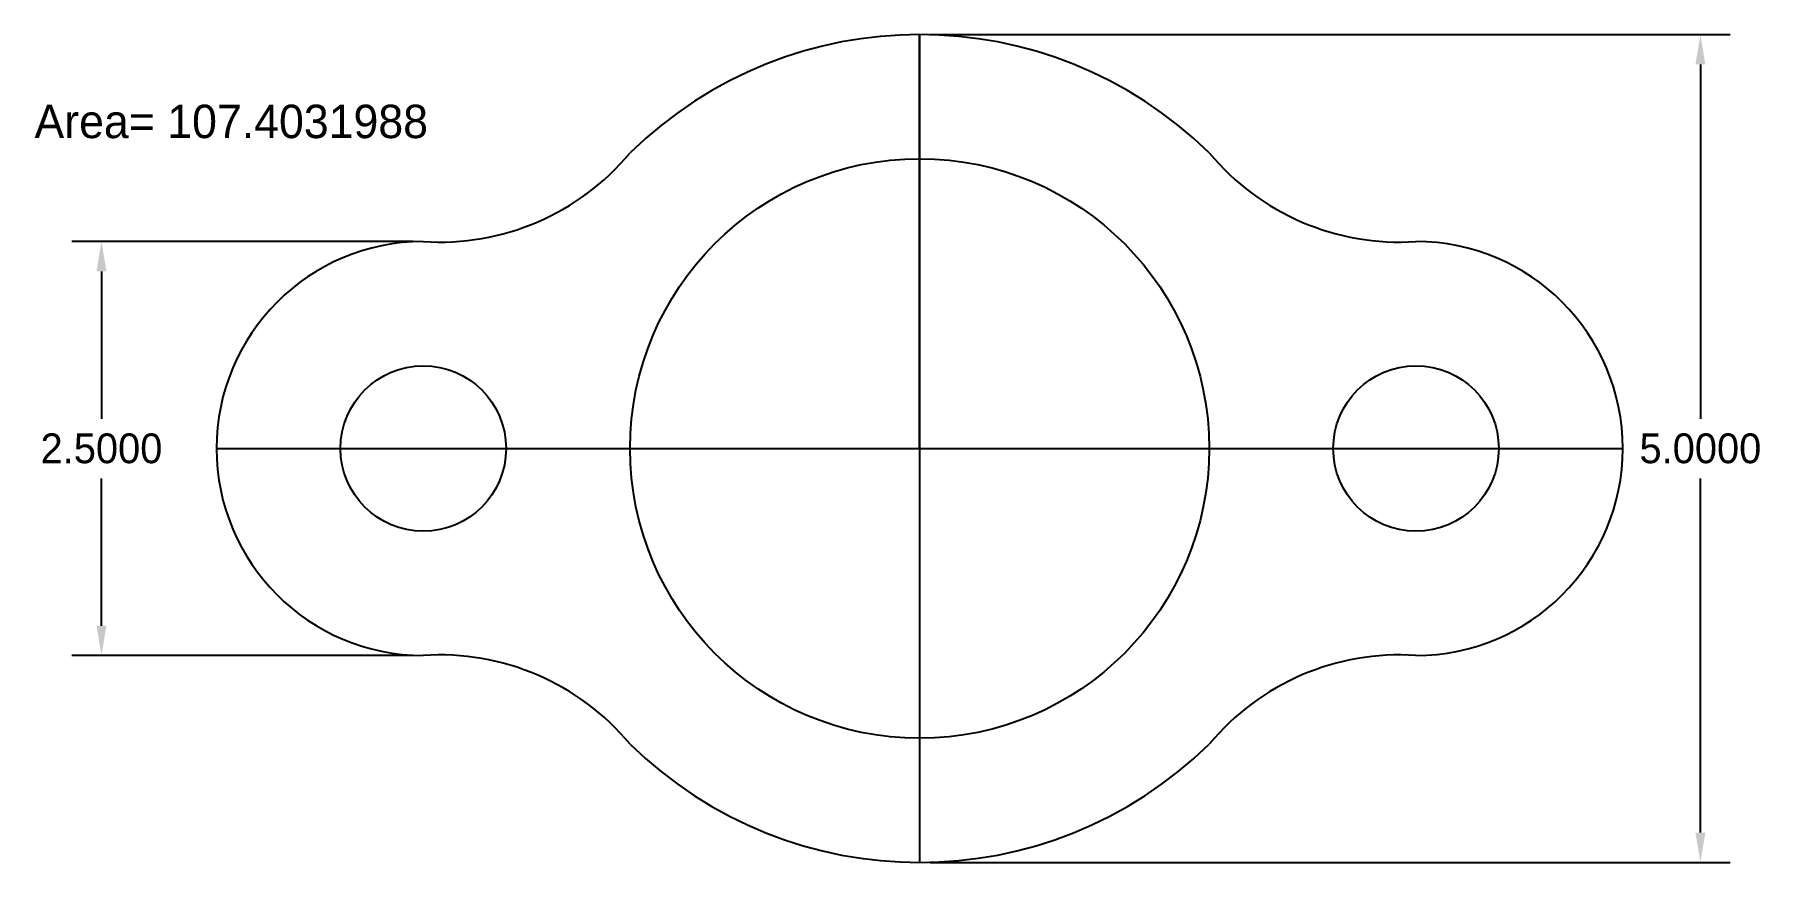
# Model space of a CAD drawing. Header units: inches. Extents: x 14.4 to 24.8, y 14.5 to 19.5.
import ezdxf

# ---------------------------------------------------------------- set-up
doc = ezdxf.new("R2010")
doc.units = ezdxf.units.IN
doc.header["$MEASUREMENT"] = 0
doc.dimstyles.get("Standard").update_dxf_attribs({"dimtxt": 0.18, "dimasz": 0.18, "dimexe": 0.18, "dimexo": 0.0625, "dimgap": 0.09, "dimtad": 0, "dimtih": 1, "dimtoh": 1, "dimdec": 4, "dimzin": 0, "dimdsep": 46, "dimtxsty": 'Standard', "dimcen": 0.09, "dimadec": 0, "dimazin": 0, "dimtfac": 1, "dimtdec": 4, "dimtofl": 0, "dimtmove": 0, "dimatfit": 3, "dimfxl": 0, "dimtolj": 1, "dimtzin": 0, "dimarcsym": 0})

# ---------------------------------------------------------------- blocks, each defined once
blk = doc.blocks.new('*D1')
at = {"color": 0, "lineweight": -2}
for p, q in [((16.649, 18.256), (14.586, 18.256)), ((14.766, 18.076), (14.766, 17.186)), ((14.766, 15.936), (14.766, 16.826)), ((16.649, 15.756), (14.586, 15.756))]:
    blk.add_line(p, q, dxfattribs=at)
at = {"color": 0}
for points in [[(14.736, 18.076), (14.796, 18.076), (14.766, 18.256)], [(14.736, 15.936), (14.796, 15.936), (14.766, 15.756)]]:
    blk.add_solid(points, dxfattribs=at)
at = {"layer": 'Defpoints', "color": 0}
for p in [(16.711, 18.256), (14.766, 15.756), (16.711, 15.756)]:
    blk.add_point(p, dxfattribs=at)
at = {"color": 0, "insert": (14.766, 17.006), "char_height": 0.18, "attachment_point": 5}
blk.add_mtext('\\A1;2.5000', dxfattribs=at)
blk = doc.blocks.new('*D3')
at = {"color": 0, "lineweight": -2}
for p, q in [((19.774, 19.506), (24.61, 19.506)), ((24.43, 19.326), (24.43, 17.186)), ((24.43, 14.686), (24.43, 16.826)), ((19.774, 14.506), (24.61, 14.506))]:
    blk.add_line(p, q, dxfattribs=at)
at = {"color": 0}
for points in [[(24.4, 19.326), (24.46, 19.326), (24.43, 19.506)], [(24.4, 14.686), (24.46, 14.686), (24.43, 14.506)]]:
    blk.add_solid(points, dxfattribs=at)
at = {"layer": 'Defpoints', "color": 0}
for p in [(19.711, 19.506), (19.711, 14.506), (24.43, 14.506)]:
    blk.add_point(p, dxfattribs=at)
at = {"color": 0, "insert": (24.43, 17.006), "char_height": 0.18, "attachment_point": 5}
blk.add_mtext('\\A1;5.0000', dxfattribs=at)

msp = doc.modelspace()

# ---------------------------------------------------------------- linework, layer by layer
for p, q in [((19.7111, 17.00621), (19.7111, 19.50621)), ((19.7111, 19.50621), (19.7111, 14.50621)), ((15.4611, 17.00621), (19.7111, 17.00621)), ((19.7111, 17.00621), (23.9611, 17.00621))]:
    msp.add_line(p, q)
for centre, radius in [((19.7111, 17.00621), 1.75), ((16.7111, 17.00621), 0.5), ((22.7111, 17.00621), 0.5)]:
    msp.add_circle(centre, radius)
for centre, radius, start, end in [((19.7111, 17.00621), 2.5, 45.572996, 134.427004), ((16.8097, 19.75297), 1.5, 266.230891, 320.138625), ((22.61249, 19.75297), 1.5, 219.861375, 273.769109), ((16.7111, 17.00621), 1.25, 90, 270), ((22.7111, 17.00621), 1.25, 270, 90), ((16.8097, 14.25946), 1.5, 39.861375, 93.769109), ((22.61249, 14.25946), 1.5, 86.230891, 140.138625), ((19.7111, 17.00621), 2.5, 225.572996, 314.427004)]:
    msp.add_arc(centre, radius, start, end)

# ---------------------------------------------------------------- texts
at = {"insert": (14.36106, 19.08266), "char_height": 0.2018129, "width": 6.6056674, "attachment_point": 1}
msp.add_mtext('Area= 107.4031988', dxfattribs=at)

# ---------------------------------------------------------------- dimensions: what is measured, and where the dimension line sits
for base, p1, p2, picture, middle in [((24.43017, 14.50621), (19.7111, 19.50621), (19.7111, 14.50621), '*D3', (24.43017, 17.00621)), ((14.76606, 15.75621), (16.7111, 18.25621), (16.7111, 15.75621), '*D1', (14.76606, 17.00621))]:
    dim = msp.add_linear_dim(base=base, p1=p1, p2=p2, angle=90, dimstyle='Standard')
    dim.commit()
    dim.dimension.update_dxf_attribs({"geometry": picture, "text_midpoint": middle})

doc.saveas('drawing.dxf')
